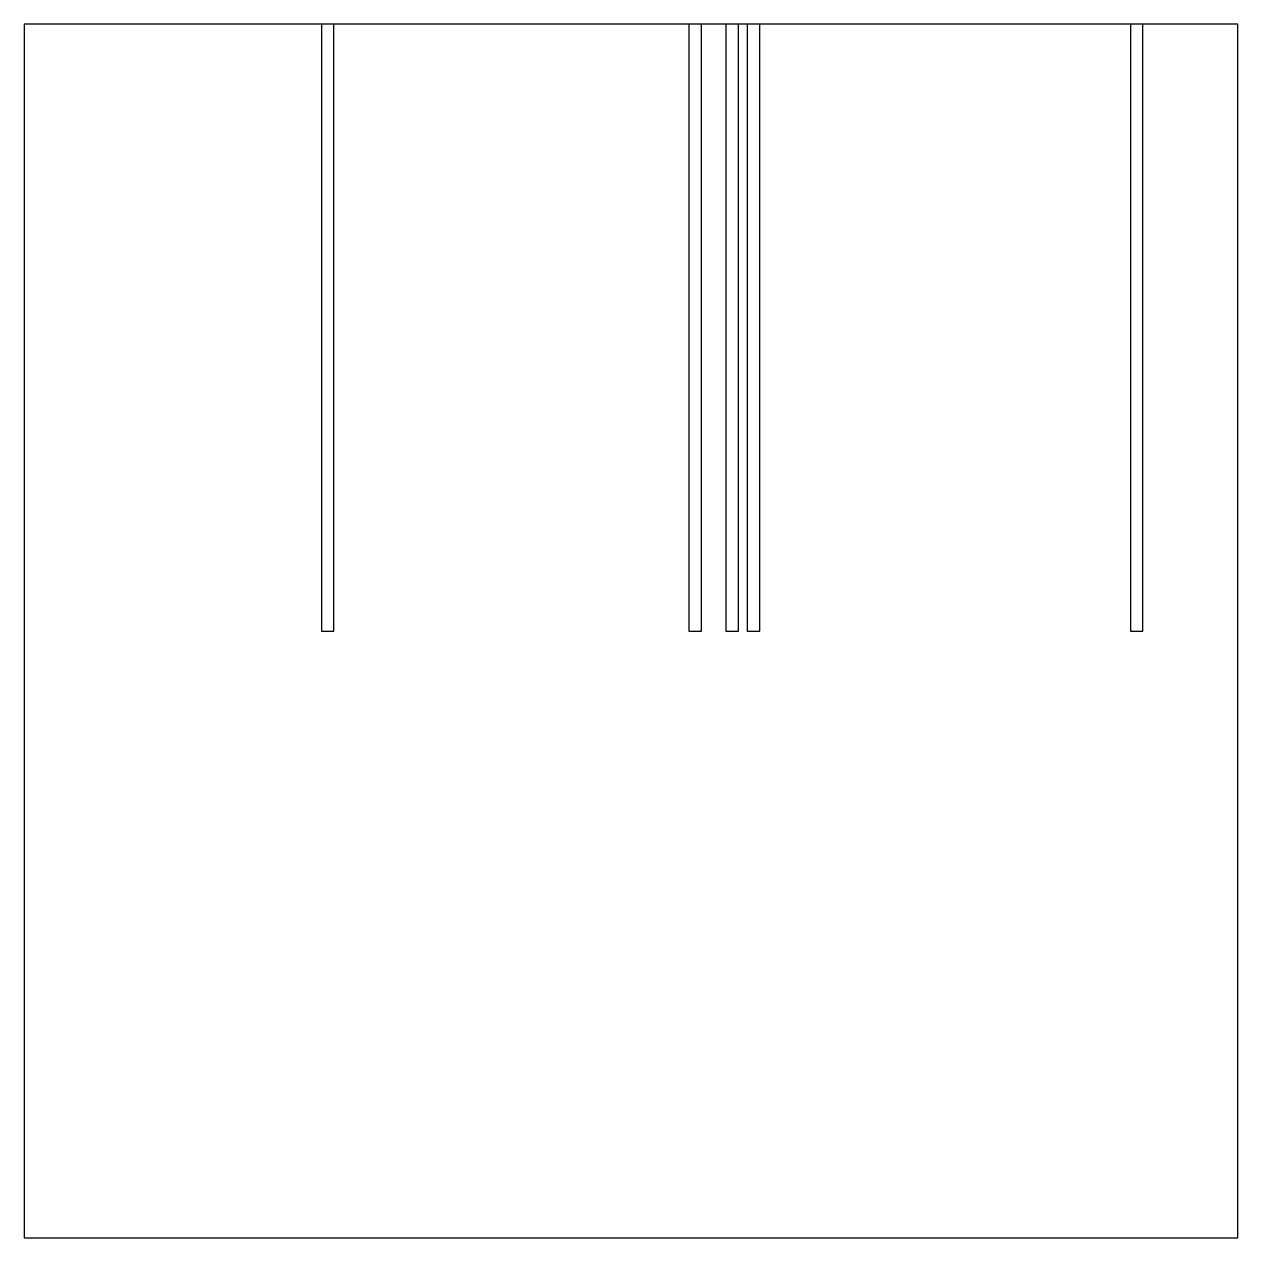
# Model space of a CAD drawing. Header units: millimetres. Extents: x 0 to 300, y 0 to 300.
import ezdxf

# ---------------------------------------------------------------- set-up
doc = ezdxf.new("R2010")
doc.units = ezdxf.units.MM
doc.layers.add('OUTLINE', color=5, linetype='Continuous')
doc.layers.add('SLOT', color=1, linetype='Continuous')

msp = doc.modelspace()

# ---------------------------------------------------------------- linework, layer by layer
at = {"layer": 'OUTLINE'}
msp.add_lwpolyline([(0, 0), (300, 0), (300, 300), (0, 300), (0, 0)], close=True, dxfattribs=at)
at = {"layer": 'SLOT'}
for points in [[(73.45, 150), (76.55, 150), (76.55, 300), (73.45, 300), (73.45, 150)], [(164.3, 150), (167.4, 150), (167.4, 300), (164.3, 300), (164.3, 150)], [(173.45, 150), (176.55, 150), (176.55, 300), (173.45, 300), (173.45, 150)], [(178.73, 150), (181.83, 150), (181.83, 300), (178.73, 300), (178.73, 150)], [(273.45, 150), (276.55, 150), (276.55, 300), (273.45, 300), (273.45, 150)]]:
    msp.add_lwpolyline(points, close=True, dxfattribs=at)

doc.saveas('drawing.dxf')
